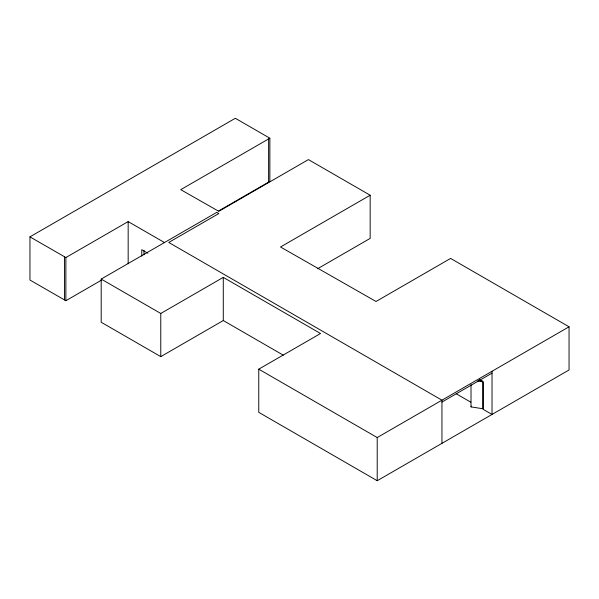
<?xml version="1.0" encoding="UTF-8"?>
<svg xmlns="http://www.w3.org/2000/svg" width="599" height="599" viewBox="0 0 599 599"><rect width="100%" height="100%" fill="white"/><g stroke="black" fill="none" stroke-linecap="round" stroke-linejoin="round"><path stroke-width="0.9" d="M477.47 380.971L483.004 381.825L483.004 408.758L471.016 406.901L471.346 406.182M101.471 280.16L65.875 300.713L29.95 280.025L29.95 236.86L235.332 118.28L269.857 138.212L269.857 181.377L218.635 210.953M269.857 138.212L180.741 189.658L218.807 211.327L308.425 159.589L370.16 195.229L370.16 238.395L317.657 268.704M29.95 236.86L65.875 257.548L128.164 221.585L164.47 242.543M283.252 355.162L223.285 320.54L160.772 356.637L101.194 322.247L101.194 279.082L216.763 212.353L218.83 213.543L168.761 242.453L441.95 400.177L441.95 443.342M101.194 279.082L160.772 313.472L223.285 277.374L320.525 333.516L258.768 369.171L258.768 412.337L377.213 480.72L569.05 369.965L569.05 326.799L450.605 258.416L376.015 301.484L280.497 246.99L370.16 195.229M258.768 369.171L377.213 437.555L569.05 326.799M441.95 402.056L492.019 373.155M478.728 380.395L482.42 380.964M479.29 379.586L483.034 381.75L483.034 409.252L492.019 414.441L492.019 371.275M456.243 393.783L470.814 402.199M147.878 253.242L141.746 249.701L141.746 256.11M471.016 384.618L471.016 406.901M377.213 437.555L377.213 480.72M268.614 138.931L268.614 182.096M223.285 277.374L223.285 320.54M160.772 313.472L160.772 356.637M143.97 250.247L143.97 254.822M128.164 221.585L128.164 263.83M65.875 257.548L65.875 300.713M64.475 256.791L64.475 299.957"/></g></svg>
